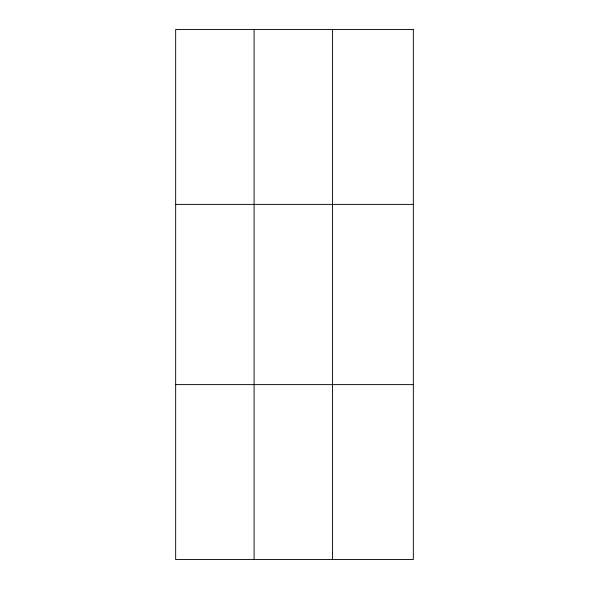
<?xml version="1.0" encoding="UTF-8"?>
<svg xmlns="http://www.w3.org/2000/svg" width="589" height="589" viewBox="0 0 589 589"><rect width="100%" height="100%" fill="white"/><g stroke="black" fill="none" stroke-linecap="round" stroke-linejoin="round"><path stroke-width="0.88" d="M254.095 559.55L254.095 29.45M332.527 559.55L332.527 29.45M175.662 204.383L413.338 204.383M175.662 384.617L413.338 384.617M413.338 29.45L413.338 559.55L175.662 559.55L175.662 29.45L413.338 29.45"/></g></svg>
